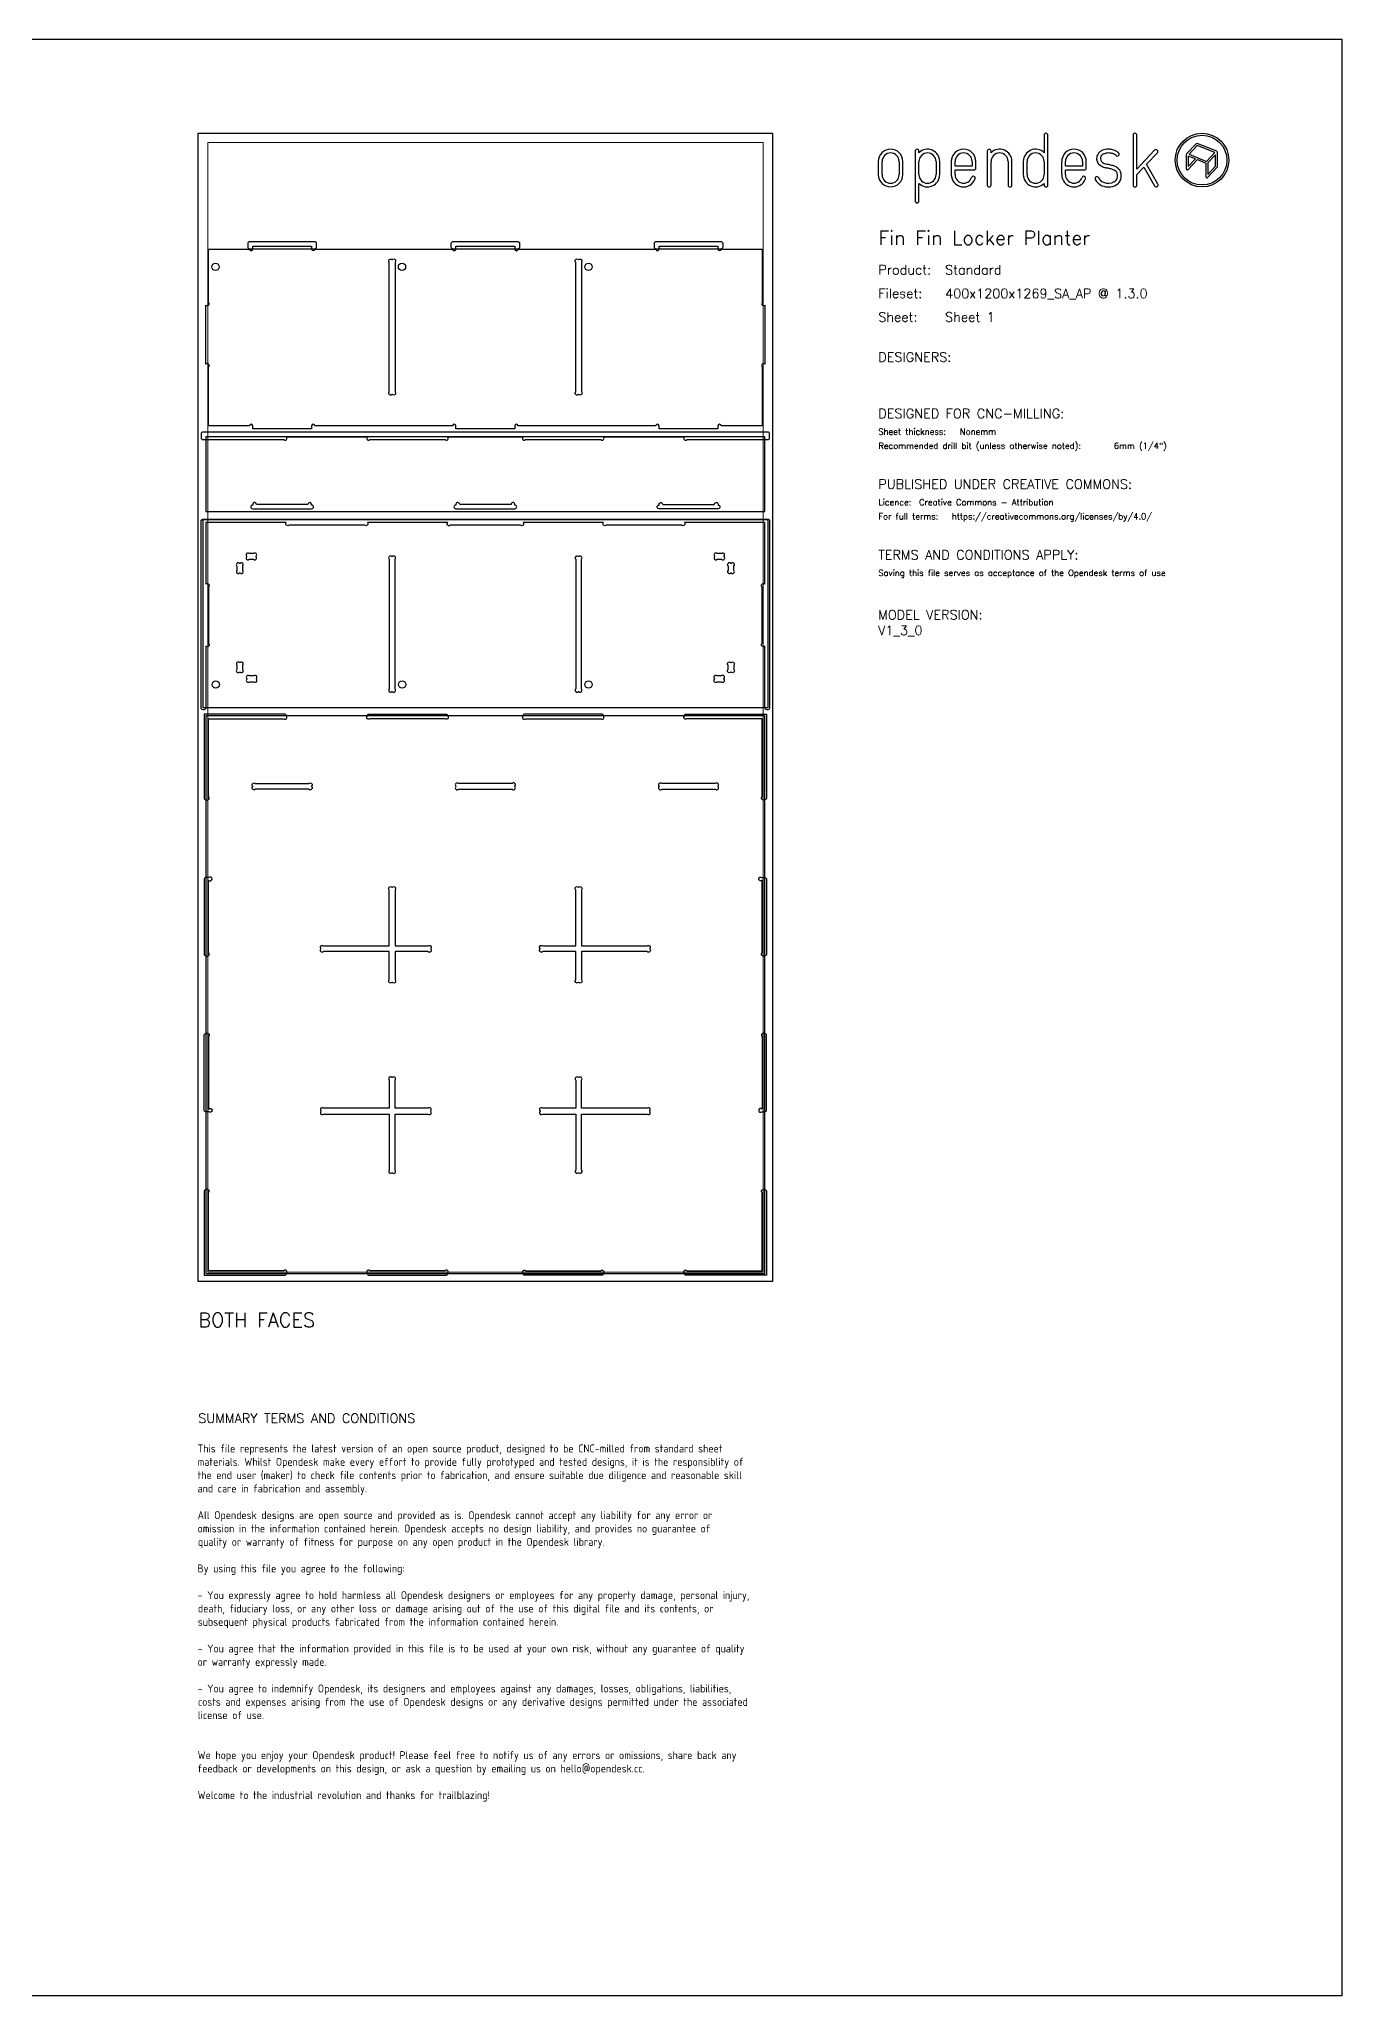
# Model space of a CAD drawing. Header units: millimetres. Extents: x -300 to 5880, y -300 to 4158.
# Drawn here: x 3112 to 5880, y 0 to 4158 of the extents above; entities that cross this region are included whole.
import ezdxf
from ezdxf.enums import TextEntityAlignment as Align

# ---------------------------------------------------------------- set-up
doc = ezdxf.new("R2010")
doc.units = ezdxf.units.MM
doc.layers.add('00-NOPRINT_TEXT', color=7, linetype='Continuous', lineweight=25)
doc.layers.add('00_NOPRINT_TOLERANCE', color=7, linetype='Continuous', lineweight=5)
for name, color, linetype, lineweight, true_color in [('BOARD_$TH-NOMINAL', 3, 'Continuous', 30, 0x00ff00), ('TOP-CUT-INSIDE_12.000MM', 3, 'Continuous', 25, 0x00ff04), ('TOP-CUT-OUTSIDE_12.000MM', 60, 'Continuous', 25, 0xa0ff00), ('TOP-HOLE-15.471MM-DIAM_3.000MM', 160, 'Continuous', 25, 0x0024ff), ('TOP-POCKET-INSIDE_3.000MM', 140, 'Continuous', 25, 0x00c8ff), ('TOP-POCKET-INSIDE_6.000MM', 6, 'Continuous', 25, 0xff00e0)]:
    doc.layers.add(name, color=color, linetype=linetype, lineweight=lineweight, true_color=true_color)
doc.styles.add('OD-ISOCP-17_221', font='isocp.shx')
doc.styles.add('OD-ISOCP-17_222', font='isocp.shx')
doc.styles.add('OD-ISOCP-17_223', font='isocp.shx')
doc.styles.add('OD-ISOCP-17_224', font='isocp.shx')
doc.styles.add('OD-ISOCP-17_225', font='isocp.shx')
doc.styles.add('OD-ISOCP-17_226', font='isocp.shx')
doc.styles.add('OD-ISOCP-17_227', font='isocp.shx')
doc.styles.add('OD-ISOCP-17_228', font='isocp.shx')
doc.styles.add('OD-ISOCP-17_229', font='isocp.shx')
doc.styles.add('OD-ISOCP-17_230', font='isocp.shx')
doc.styles.add('OD-ISOCP-17_231', font='isocp.shx')
doc.styles.add('OD-ISOCP-17_232', font='isocp.shx')
doc.styles.add('OD-ISOCP-17_233', font='isocp.shx')
doc.styles.add('OD-ISOCP-17_234', font='isocp.shx')
doc.styles.add('OD-ISOCP-17_235', font='isocp.shx')
doc.styles.add('OD-ISOCP-17_236', font='isocp.shx')
doc.styles.add('OD-ISOCP-17_237', font='isocp.shx')
doc.styles.add('OD-ISOCP-17_238', font='isocp.shx')
doc.styles.add('OD-ISOCP-17_239', font='isocp.shx')
doc.styles.add('OD-SIMPLEX-13_86', font='simplex.shx')
doc.styles.add('OD-SIMPLEX-20_82', font='simplex.shx')
doc.styles.add('OD-SIMPLEX-20_86', font='simplex.shx')
doc.styles.add('OD-SIMPLEX-20_88', font='simplex.shx')
doc.styles.add('OD-SIMPLEX-30_83', font='simplex.shx')
doc.styles.add('OD-SIMPLEX-30_87', font='simplex.shx')

# ---------------------------------------------------------------- blocks, each defined once
blk = doc.blocks.new('Borders Opendesk_7')
at = {"layer": '00-NOPRINT_TEXT'}
for p, q in [((0, 4158), (5880, 4158)), ((5880, 4158), (5880, 0)), ((5247.4, 3954), (5247.4, 3916.7)), ((5255.3, 3848), (5255.3, 3954)), ((5436.4, 3954), (5436.4, 3848)), ((5444.4, 3881.9), (5444.4, 3954)), ((4973.4, 3920.1), (4973.4, 3814.1)), ((4981.3, 3916.7), (4981.3, 3920.1)), ((5126.6, 3920.1), (5126.6, 3848)), ((5134.5, 3916.7), (5134.5, 3920.1)), ((5482.1, 3922), (5444.4, 3881.9)), ((5464.8, 3892.1), (5487.9, 3916.6)), ((5549.5, 3912.6), (5549.5, 3882.2)), ((5570.5, 3935.8), (5550.1, 3914)), ((5553.7, 3909.6), (5553.7, 3887.4)), ((5568.8, 3903.5), (5553.7, 3909.6)), ((5572.6, 3931.9), (5555.2, 3913.4)), ((5555.2, 3913.4), (5592.6, 3898.3)), ((5610, 3916.9), (5572.6, 3931.9)), ((5614.4, 3919.6), (5572.8, 3936.3)), ((5592.6, 3898.3), (5610, 3916.9)), ((5611.5, 3912.4), (5595.2, 3895.1)), ((5611.5, 3888.1), (5611.5, 3912.4)), ((5615.7, 3887.3), (5615.7, 3917.6)), ((4895, 3898), (4895, 3870.1)), ((4902.9, 3870.1), (4902.9, 3898)), ((4939.3, 3898), (4939.3, 3870.1)), ((4947.3, 3870.1), (4947.3, 3898)), ((4981.3, 3870.1), (4981.3, 3898)), ((5017.7, 3898), (5017.7, 3870.1)), ((5025.6, 3870.1), (5025.6, 3898)), ((5050, 3898), (5050, 3870.1)), ((5058, 3888.1), (5058, 3898)), ((5094.4, 3888.1), (5058, 3888.1)), ((5058, 3870.1), (5058, 3880.1)), ((5058, 3880.1), (5098.3, 3880.1)), ((5094.4, 3898), (5094.4, 3888.1)), ((5102.3, 3884.1), (5102.3, 3898)), ((5134.5, 3848), (5134.5, 3898)), ((5170.9, 3898), (5170.9, 3848)), ((5178.9, 3848), (5178.9, 3898)), ((5203, 3898), (5203, 3870.1)), ((5211, 3870.1), (5211, 3898)), ((5247.4, 3898), (5247.4, 3870.1)), ((5284.6, 3898), (5284.6, 3870.1)), ((5292.6, 3888.1), (5292.6, 3898)), ((5329, 3888.1), (5292.6, 3888.1)), ((5292.6, 3870.1), (5292.6, 3880.1)), ((5292.6, 3880.1), (5332.9, 3880.1)), ((5329, 3898), (5329, 3888.1)), ((5336.9, 3884.1), (5336.9, 3898)), ((5444.4, 3870.4), (5459.1, 3886)), ((5444.4, 3848), (5444.4, 3870.4)), ((5459.1, 3886), (5482.1, 3846)), ((5489, 3850), (5464.8, 3892.1)), ((5553.1, 3880.8), (5572.9, 3901.9)), ((5553.7, 3887.4), (5568.8, 3903.5)), ((5572.9, 3901.9), (5591.1, 3894.5)), ((5591.1, 3894.5), (5591.1, 3865.5)), ((5594.7, 3864.1), (5615.1, 3885.8)), ((5595.2, 3895.1), (5595.2, 3870.7)), ((5595.2, 3870.7), (5611.5, 3888.1)), ((4981.3, 3814.1), (4981.3, 3851.4)), ((5247.4, 3851.4), (5247.4, 3848)), ((5880, 0), (0, 0))]:
    blk.add_line(p, q, dxfattribs=at)
for radius in [57, 52.9]:
    blk.add_circle((5582.9, 3901), radius, dxfattribs=at)
for centre, radius, start, end in [((5251.3, 3954), 3.97, 0, 180), ((5440.4, 3954), 3.97, 0, 180), ((4921.1, 3898), 26.1, 0, 180), ((4921.1, 3898), 18.2, 0, 180), ((4977.3, 3920.1), 3.97, 0, 180), ((4999.5, 3898), 26.1, 0, 134.1316), ((4999.5, 3898), 18.2, 0, 180), ((5076.2, 3898), 26.1, 0, 180), ((5076.2, 3898), 18.2, 0, 180), ((5130.6, 3920.1), 3.97, 0, 180), ((5152.7, 3898), 26.1, 0, 134.1316), ((5152.7, 3898), 18.2, 0, 180), ((5229.2, 3898), 26.1, 45.8684, 180), ((5229.2, 3898), 18.2, 0, 180), ((5310.8, 3898), 26.1, 0, 180), ((5310.8, 3898), 18.2, 0, 180), ((5377.2, 3904.5), 18.3, 167.0964, 235.8453), ((5375.9, 3904.8), 16.9, 150.5139, 167.0489), ((5377.5, 3903.4), 19, 138.9882, 149.267), ((5377.5, 3903.4), 19, 127.9168, 138.9882), ((5380.5, 3899.5), 24, 111.7012, 127.9168), ((5375.9, 3904.8), 8.99, 151.0519, 168.0238), ((5377.5, 3903.4), 11.1, 138.9882, 148.8091), ((5377.5, 3903.4), 11.1, 127.9168, 138.9882), ((5380.5, 3899.5), 16, 111.7012, 127.9168), ((5383.5, 3891.9), 32.1, 90, 111.7012), ((5383.5, 3891.9), 24.2, 90, 111.7012), ((5383.5, 3878.8), 45.3, 80.7104, 90), ((5383.5, 3878.8), 37.3, 80.7104, 90), ((5385.9, 3893.2), 22.7, 71.5035, 80.7104), ((5385.9, 3893.2), 30.7, 71.5035, 80.7104), ((5387.1, 3896.7), 19, 61.0356, 71.5035), ((5387.1, 3896.7), 26.9, 61.0356, 71.5035), ((5387.1, 3896.7), 19, 46.7983, 61.0356), ((5387.1, 3896.7), 26.9, 46.7983, 61.0356), ((5402.8, 3913.5), 3.97, 226.7983, 46.7983), ((5485, 3919.3), 3.97, 316.7135, 136.7135), ((5551.6, 3912.6), 2.06, 136.7696, 180), ((5572, 3934.4), 2.06, 68.0714, 136.7696), ((5613.6, 3917.6), 2.06, 0, 68.0714), ((4921.1, 3870.1), 26.1, 180, 0), ((4921.1, 3870.1), 18.2, 180, 0), ((4999.5, 3870.1), 18.2, 180, 0), ((4999.5, 3870.1), 26.1, 225.8684, 0), ((5076.2, 3870.1), 26.1, 180, 340.0258), ((5076.2, 3870.1), 18.2, 180, 340.0258), ((5098.3, 3884.1), 3.97, 270, 0), ((5229.2, 3870.1), 26.1, 180, 314.1316), ((5229.2, 3870.1), 18.2, 180, 0), ((5310.8, 3870.1), 26.1, 180, 340.0258), ((5310.8, 3870.1), 18.2, 180, 340.0258), ((5332.9, 3884.1), 3.97, 270, 0), ((5377.2, 3904.5), 10.3, 167.9603, 235.8613), ((5382, 3911.6), 26.9, 235.8511, 248.0912), ((5382, 3911.6), 18.9, 235.8511, 248.0912), ((5388.7, 3928.4), 44.9, 248.0912, 257.5385), ((5388.7, 3928.4), 37, 248.0912, 257.5385), ((5300, 3526.6), 366.5, 76.1947, 77.5385), ((5300, 3526.6), 374.5, 76.1947, 77.5385), ((5372.7, 3822.5), 61.9, 69.1442, 76.1947), ((5372.7, 3822.5), 69.8, 69.1442, 76.1947), ((5389.5, 3866.6), 14.6, 38.9291, 69.1442), ((5389.5, 3866.6), 22.5, 38.9291, 69.1442), ((5393.9, 3870.2), 8.99, 17.5834, 38.9291), ((5385.6, 3867.6), 17.6, 343.8033, 17.5834), ((5393.9, 3870.2), 16.9, 17.5834, 38.9291), ((5385.6, 3867.6), 25.5, 343.8033, 17.5834), ((5551.6, 3882.2), 2.06, 180, 316.7696), ((5613.6, 3887.3), 2.06, 316.7696, 0), ((5097, 3862.6), 3.97, 340.0258, 160.0258), ((5130.6, 3848), 3.97, 180, 0), ((5174.9, 3848), 3.97, 180, 0), ((5251.3, 3848), 3.97, 180, 0), ((5331.6, 3862.6), 3.97, 340.0258, 160.0258), ((5359.7, 3861.7), 3.97, 24.786, 204.786), ((5380.2, 3871.2), 26.6, 204.786, 247.9544), ((5380.2, 3871.2), 18.7, 204.786, 247.9544), ((5383.5, 3879.3), 35.4, 247.9544, 298.2026), ((5383.5, 3879.3), 27.4, 247.9544, 298.2026), ((5390.6, 3866.1), 12.5, 298.2026, 343.8033), ((5390.6, 3866.1), 20.4, 298.2026, 343.8033), ((5440.4, 3848), 3.97, 180, 0), ((5485.5, 3848), 3.97, 209.8417, 29.8417), ((5593.2, 3865.5), 2.06, 180, 316.7696), ((4977.3, 3814.1), 3.97, 180, 0)]:
    blk.add_arc(centre, radius, start, end, dxfattribs=at)
at = {"layer": '00_NOPRINT_TOLERANCE', "ltscale": 0.379202}
for p, q in [((3450, 3958), (4670, 3958)), ((3450, 1518), (3450, 3958)), ((4670, 3958), (4670, 1518)), ((4670, 1518), (3450, 1518))]:
    blk.add_line(p, q, dxfattribs=at)
at = {"layer": '00_NOPRINT_TOLERANCE', "ltscale": 0.380876}
for p, q in [((3470, 3938), (4650, 3938)), ((4650, 1538), (3470, 1538))]:
    blk.add_line(p, q, dxfattribs=at)
at = {"layer": '00_NOPRINT_TOLERANCE', "ltscale": 0.380023}
for p, q in [((3470, 1538), (3470, 3938)), ((4650, 3938), (4650, 1538))]:
    blk.add_line(p, q, dxfattribs=at)
at = {"layer": 'BOARD_$TH-NOMINAL'}
for p, q in [((3450, 3958), (4670, 3958)), ((3450, 1518), (3450, 3958)), ((4670, 3958), (4670, 1518)), ((4670, 1518), (3450, 1518))]:
    blk.add_line(p, q, dxfattribs=at)
at = {"layer": '00-NOPRINT_TEXT'}
for s, height, style, p in [('Fin Fin Locker Planter', 30, 'OD-SIMPLEX-30_83', (4895, 3720.9)), ('Product:', 20, 'OD-SIMPLEX-20_82', (4895, 3657.9)), ('Standard', 20, 'OD-SIMPLEX-20_82', (5036.9, 3657.9)), ('Fileset:', 20, 'OD-SIMPLEX-20_82', (4895, 3607.7)), ('400x1200x1269_SA_AP @ 1.3.0', 20, 'OD-SIMPLEX-20_82', (5036.9, 3607.6)), ('Sheet:', 20, 'OD-SIMPLEX-20_82', (4895, 3557.4)), ('Sheet 1', 20, 'OD-SIMPLEX-20_82', (5036.9, 3557.5)), ('DESIGNERS:', 20, 'OD-SIMPLEX-20_82', (4895, 3472.4)), ('DESIGNED FOR CNC-MILLING:', 20, 'OD-SIMPLEX-20_82', (4895, 3352.4)), ('Sheet thickness:', 13, 'OD-SIMPLEX-13_86', (4895, 3317.4)), ('Nonemm', 13, 'OD-SIMPLEX-13_86', (5068.3, 3317.4)), ('Recommended drill bit (unless otherwise noted):', 13, 'OD-SIMPLEX-13_86', (4895, 3287.4)), ('6mm (1/4")', 13, 'OD-SIMPLEX-13_86', (5395.5, 3287.4)), ('PUBLISHED UNDER CREATIVE COMMONS:', 20, 'OD-SIMPLEX-20_82', (4895, 3202.4)), ('Licence:', 13, 'OD-SIMPLEX-13_86', (4895, 3167.4)), ('Creative Commons - Attribution', 13, 'OD-SIMPLEX-13_86', (4981.5, 3167.4)), ('For full terms:', 13, 'OD-SIMPLEX-13_86', (4895, 3137.4)), ('https://creativecommons.org/licenses/by/4.0/', 13, 'OD-SIMPLEX-13_86', (5051.1, 3137.4)), ('TERMS AND CONDITIONS APPLY:', 20, 'OD-SIMPLEX-20_82', (4895, 3052.3)), ('Saving this file serves as acceptance of the Opendesk terms of use ', 13, 'OD-SIMPLEX-13_86', (4895, 3017.3))]:
    blk.add_text(s, height=height, dxfattribs=dict(at, style=style)).set_placement(p)
at = {"layer": '00-NOPRINT_TEXT', "color": 7}
for s, height, style, p in [('BOTH FACES', 30, 'OD-SIMPLEX-30_87', (3450, 1451.3)), ('SUMMARY TERMS AND CONDITIONS', 20, 'OD-SIMPLEX-20_86', (3450, 1237.4))]:
    blk.add_text(s, height=height, dxfattribs=dict(at, style=style)).set_placement(p, align=Align.TOP_LEFT)
for s, style, p in [('This file represents the latest version of an open source product, designed to be CNC-milled from standard sheet', 'OD-ISOCP-17_221', (3448.5, 1154.7)), ('materials. Whilst Opendesk make every effort to provide fully prototyped and tested designs, it is the responsiblity of', 'OD-ISOCP-17_222', (3448.5, 1126.3)), ('the end user (maker) to check file contents prior to fabrication, and ensure suitable due diligence and reasonable skill', 'OD-ISOCP-17_223', (3448.5, 1098)), ('and care in fabrication and assembly.', 'OD-ISOCP-17_224', (3448.5, 1069.7)), ('All Opendesk designs are open source and provided as is. Opendesk cannot accept any liability for any error or', 'OD-ISOCP-17_225', (3448.5, 1013)), ('omission in the information contained herein. Opendesk accepts no design liability, and provides no guarantee of', 'OD-ISOCP-17_226', (3448.5, 984.7)), ('quality or warranty of fitness for purpose on any open product in the Opendesk library.', 'OD-ISOCP-17_227', (3449.1, 956.3)), ('By using this file you agree to the following:', 'OD-ISOCP-17_228', (3448.5, 899.7)), ('- You expressly agree to hold harmless all Opendesk designers or employees for any property damage, personal injury,', 'OD-ISOCP-17_229', (3448.5, 843)), ('death, fiduciary loss, or any other loss or damage arising out of the use of this digital file and its contents, or', 'OD-ISOCP-17_230', (3449.1, 814.7)), ('subsequent physical products fabricated from the information contained herein.', 'OD-ISOCP-17_231', (3449, 786.3)), ('- You agree that the information provided in this file is to be used at your own risk, without any guarantee of quality', 'OD-ISOCP-17_232', (3448.5, 729.7)), ('or warranty expressly made.', 'OD-ISOCP-17_233', (3448.5, 701.3)), ('- You agree to indemnify Opendesk, its designers and employees against any damages, losses, obligations, liabilities,', 'OD-ISOCP-17_234', (3448.5, 644.7)), ('costs and expenses arising from the use of Opendesk designs or any derivative designs permitted under the associated', 'OD-ISOCP-17_235', (3449.1, 616.3)), ('license of use.', 'OD-ISOCP-17_236', (3448.8, 588)), ('We hope you enjoy your Opendesk product! Please feel free to notify us of any errors or omissions, share back any', 'OD-ISOCP-17_237', (3448.5, 503)), ('feedback or developments on this design, or ask a question by emailing us on hello@opendesk.cc.', 'OD-ISOCP-17_238', (3448.5, 474.7)), ('Welcome to the industrial revolution and thanks for trailblazing!', 'OD-ISOCP-17_239', (3448.5, 418))]:
    blk.add_text(s, height=17, dxfattribs=dict(at, style=style)).set_placement(p)

msp = doc.modelspace()

# ---------------------------------------------------------------- linework, layer by layer
at = {"layer": 'TOP-CUT-INSIDE_12.000MM'}
for points in [[(3537.7, 3023.6), (3538.7, 3023.6, 1), (3544.4, 3029.3), (3544.4, 3038.3, 1), (3538.7, 3044), (3537.7, 3044, 1), (3532, 3038.3), (3532, 3029.3, 1), (3537.7, 3023.6)], [(4567.4, 3058.2), (4567.4, 3059.3, 1), (4561.7, 3065), (4552.6, 3065, 1), (4547, 3059.3), (4547, 3058.2, 1), (4552.6, 3052.6), (4561.7, 3052.6, 1), (4567.4, 3058.2)], [(4575.6, 3038.3), (4575.6, 3029.3, 1), (4581.3, 3023.6), (4582.3, 3023.6, 1), (4588, 3029.3), (4588, 3038.3, 1), (4582.3, 3044), (4581.3, 3044, 1), (4575.6, 3038.3)], [(4588, 2818.6, -1), (4582.3, 2812.9), (4581.3, 2812.9, -1), (4575.6, 2818.6), (4575.6, 2827.7, -1), (4581.3, 2833.3), (4582.3, 2833.3, -1), (4588, 2827.7), (4588, 2818.6)], [(3573.4, 2798), (3573.4, 2799.1, 1), (3567.7, 2804.7), (3558.6, 2804.7, 1), (3553, 2799.1), (3553, 2798, 1), (3558.6, 2792.3), (3567.7, 2792.3, 1), (3573.4, 2798)], [(4567, 2798), (4567, 2799.1, 1), (4561.4, 2804.7), (4552.3, 2804.7, 1), (4546.6, 2799.1), (4546.6, 2798, 1), (4552.3, 2792.3), (4561.4, 2792.3, 1), (4567, 2798)]]:
    msp.add_lwpolyline(points, format="xyb", dxfattribs=at)
for points in [[(3558.3, 3065, 1), (3552.6, 3059.3), (3552.6, 3058.2, 1), (3558.3, 3052.6), (3567.4, 3052.6, 1), (3573, 3058.2), (3573, 3059.3, 1), (3567.4, 3065)], [(3532, 2818.6, 1), (3537.7, 2812.9), (3538.7, 2812.9, 1), (3544.4, 2818.6), (3544.4, 2827.7, 1), (3538.7, 2833.3), (3537.7, 2833.3, 1), (3532, 2827.7)]]:
    msp.add_lwpolyline(points, format="xyb", close=True, dxfattribs=at)
at = {"layer": 'TOP-CUT-OUTSIDE_12.000MM'}
msp.add_lwpolyline([(4429.2, 3336, 1), (4422.2, 3336), (4129.6, 3336, 1), (4122.6, 3336), (4122.6, 3330), (3997.4, 3330), (3997.4, 3336, 1), (3990.4, 3336), (3697.8, 3336, 1), (3690.8, 3336), (3690.8, 3330), (3565.7, 3330), (3565.7, 3336, 1), (3558.7, 3336), (3472, 3336), (3472, 3461.7, 1), (3466.3, 3467.3), (3466, 3467.3), (3466, 3592.7), (3466.3, 3592.7, 1), (3472, 3598.3), (3472, 3712), (3558.7, 3712, 1), (3565.7, 3712), (3565.7, 3718), (3690.8, 3718), (3690.8, 3712, 0.999784), (3697.8, 3712), (3990.4, 3712, 1), (3997.4, 3712), (3997.4, 3718), (4122.6, 3718), (4122.6, 3712, 1), (4129.6, 3712), (4422.2, 3712, 1.000003), (4429.2, 3712), (4429.2, 3718), (4554.3, 3718), (4554.3, 3712, 0.999905), (4561.3, 3712), (4648, 3712), (4648, 3598.3, 1), (4653.6, 3592.7), (4654, 3592.7), (4654, 3467.3), (4653.6, 3467.3, 1), (4648, 3461.7), (4648, 3336), (4561.3, 3336, 1), (4554.3, 3336), (4554.3, 3330), (4429.2, 3330), (4429.2, 3336)], format="xyb", dxfattribs=at)
for points in [[(3466, 3313), (3466, 3154), (4654, 3154), (4654, 3313)], [(4660, 2737), (3460, 2737), (3460, 3137), (4660, 3137)], [(4654, 2720), (3466, 2720), (3466, 1535), (4654, 1535)]]:
    msp.add_lwpolyline(points, close=True, dxfattribs=at)
at = {"layer": 'TOP-HOLE-15.471MM-DIAM_3.000MM'}
for centre in [(3486.7, 3674.3), (3882.9, 3674.3), (4279, 3674.3), (3487, 2786.6), (3883.1, 2786.6), (4279.2, 2786.6)]:
    msp.add_circle(centre, 7.74, dxfattribs=at)
at = {"layer": 'TOP-POCKET-INSIDE_3.000MM'}
for points in [[(3700.8, 3716, -0.414214), (3696.8, 3712), (3559.7, 3712, -0.414214), (3555.7, 3716), (3555.7, 3724, -0.414214), (3559.7, 3728), (3696.8, 3728, -0.414214), (3700.8, 3724)], [(4132.6, 3724), (4132.6, 3716, -0.414214), (4128.6, 3712), (3991.4, 3712, -0.414214), (3987.4, 3716), (3987.4, 3724, -0.414214), (3991.4, 3728), (4128.6, 3728, -0.414214)], [(4419.2, 3716), (4419.2, 3724, -0.414214), (4423.2, 3728), (4560.3, 3728, -0.414214), (4564.3, 3724), (4564.3, 3716, -0.414214), (4560.3, 3712), (4423.2, 3712, -0.414214)]]:
    msp.add_lwpolyline(points, format="xyb", close=True, dxfattribs=at)
at = {"layer": 'TOP-POCKET-INSIDE_6.000MM'}
for points in [[(3862.4, 3402.7), (3861.3, 3402.7, -1.000001), (3855.6, 3408.3), (3855.6, 3684.1, -1.000044), (3861.3, 3689.7), (3862.4, 3689.7, -0.999966), (3868, 3684.1), (3868, 3408.3, -0.999999)], [(4305.3, 3307, 1), (4311, 3312.7), (4311, 3313), (4482.8, 3313), (4482.8, 3312.7, 1), (4488.4, 3307), (4660, 3307, 0.414214), (4664, 3311), (4664, 3319, 0.414214), (4660, 3323), (3460, 3323, 0.414214), (3456, 3319), (3456, 3311, 0.414214), (3460, 3307), (3631.6, 3307, 1), (3637.2, 3312.7), (3637.2, 3313), (3809, 3313), (3809, 3312.7, 1), (3814.7, 3307), (3974.4, 3307, 1), (3980.1, 3312.7), (3980.1, 3313), (4139.9, 3313), (4139.9, 3312.7, 1), (4145.6, 3307)], [(3690.9, 3169.7, 0.939678), (3682.9, 3169.2), (3573.6, 3169.2, 0.939678), (3565.6, 3169.7), (3565.6, 3168, 1), (3565.6, 3160), (3690.9, 3160, 1), (3690.9, 3168)], [(4122.7, 3169.7, 0.939678), (4114.6, 3169.2), (4005.4, 3169.2, 0.939678), (3997.3, 3169.7), (3997.3, 3168, 1), (3997.3, 3160), (4122.7, 3160, 1), (4122.7, 3168)], [(4429.1, 3168), (4429.1, 3169.7, -0.939678), (4437.1, 3169.2), (4546.4, 3169.2, -0.939678), (4554.5, 3169.7), (4554.5, 3168, -1), (4554.5, 3160), (4429.1, 3160, -1)], [(3861.3, 3058.5, 0.99999), (3855.6, 3052.9), (3855.6, 2777.1, 1.000033), (3861.3, 2771.5), (3862.4, 2771.5, 0.999966), (3868, 2777.1), (3868, 3052.9, 1), (3862.4, 3058.5)], [(4257.6, 3058.5, 1.00001), (4251.9, 3052.9), (4251.9, 2777.1, 0.999967), (4257.6, 2771.5), (4258.7, 2771.5, 1.000033), (4264.3, 2777.1), (4264.3, 3052.9, 1), (4258.7, 3058.5)], [(3466.3, 2542.1, 1), (3472, 2547.8), (3472, 2714), (3631.6, 2714, 1), (3637.2, 2719.7, 0.414214), (3633.2, 2723.7), (3462.3, 2723.7), (3462.3, 2546.1, 0.414214)], [(3974.4, 2714), (3814.7, 2714, -1.000076), (3809, 2719.7, -0.414214), (3813, 2723.7), (3976.1, 2723.7, -0.414214), (3980.1, 2719.7, -1.000076)], [(4305.3, 2714, 1.000076), (4311, 2719.7, 0.414214), (4307, 2723.7), (4143.9, 2723.7, 0.414214), (4139.9, 2719.7, 1.000076), (4145.6, 2714)], [(4653.7, 2542.1, -1), (4648, 2547.8), (4648, 2714), (4488.4, 2714, -1), (4482.8, 2719.7, -0.414214), (4486.8, 2723.7), (4657.7, 2723.7), (4657.7, 2546.1, -0.414214)], [(3466.3, 2210.4, 1), (3472, 2216.1), (3472, 2371, 2.655415), (3472.3, 2376.3), (3466.3, 2376.3, 0.414214), (3462.3, 2372.3), (3462.3, 2214.4, 0.414214)], [(4648, 2216.1), (4648, 2371, -2.655415), (4647.7, 2376.3), (4653.7, 2376.3, -0.414214), (4657.7, 2372.3), (4657.7, 2214.4, -0.414214), (4653.7, 2210.4, -1)], [(3862.4, 2153.4), (3861.3, 2153.4, -1), (3855.6, 2159.1), (3855.6, 2218.9), (3716.3, 2218.9, -1), (3710.6, 2224.6), (3710.6, 2225.6, -1.000417), (3716.3, 2231.3), (3855.6, 2231.3), (3855.6, 2350.3, -1), (3861.3, 2356), (3862.4, 2356, -1), (3868, 2350.3), (3868, 2231.3), (3938.1, 2231.3, -1.000417), (3943.8, 2225.6), (3943.8, 2224.6, -1), (3938.1, 2218.9), (3868, 2218.9), (3868, 2159.1, -1)], [(4251.9, 2159.1), (4251.9, 2218.9), (4181.9, 2218.9, -1), (4176.2, 2224.6), (4176.2, 2225.6, -1.000417), (4181.9, 2231.3), (4251.9, 2231.3), (4251.9, 2350.3, -1), (4257.6, 2356), (4258.7, 2356, -1), (4264.3, 2350.3), (4264.3, 2231.3), (4403.7, 2231.3, -1.000417), (4409.4, 2225.6), (4409.4, 2224.6, -1), (4403.7, 2218.9), (4264.3, 2218.9), (4264.3, 2159.1, -1), (4258.7, 2153.4), (4257.6, 2153.4, -1)], [(3472, 2038.9), (3472, 1884, -2.655415), (3472.3, 1878.7), (3466.3, 1878.7, -0.414214), (3462.3, 1882.7), (3462.3, 2040.6, -0.414214), (3466.3, 2044.6, -1)], [(4653.7, 2044.6, 1), (4648, 2038.9), (4648, 1884, 2.655415), (4647.7, 1878.7), (4653.7, 1878.7, 0.414214), (4657.7, 1882.7), (4657.7, 2040.6, 0.414214)], [(3868, 1945.9, 1), (3862.4, 1951.6), (3861.3, 1951.6, 1), (3855.6, 1945.9), (3855.6, 1886.1), (3716.3, 1886.1, 1), (3710.6, 1880.4), (3710.6, 1879.4, 1.000417), (3716.3, 1873.7), (3855.6, 1873.7), (3855.6, 1754.7, 1), (3861.3, 1749), (3862.4, 1749, 1), (3868, 1754.7), (3868, 1873.7), (3938.1, 1873.7, 1.000417), (3943.8, 1879.4), (3943.8, 1880.4, 1), (3938.1, 1886.1), (3868, 1886.1)], [(4257.6, 1951.6, 1), (4251.9, 1945.9), (4251.9, 1886.1), (4181.9, 1886.1, 1), (4176.2, 1880.4), (4176.2, 1879.4, 1.000417), (4181.9, 1873.7), (4251.9, 1873.7), (4251.9, 1754.7, 1), (4257.6, 1749), (4258.7, 1749, 1), (4264.3, 1754.7), (4264.3, 1873.7), (4403.7, 1873.7, 1.000417), (4409.4, 1879.4), (4409.4, 1880.4, 1), (4403.7, 1886.1), (4264.3, 1886.1), (4264.3, 1945.9, 1), (4258.7, 1951.6)], [(3980.1, 1535.3, 1.000076), (3974.4, 1541), (3814.7, 1541, 1.000076), (3809, 1535.3, 0.414214), (3813, 1531.3), (3976.1, 1531.3, 0.414214)], [(4311, 1535.3, -0.414214), (4307, 1531.3), (4143.9, 1531.3, -0.414214), (4139.9, 1535.3, -1.000076), (4145.6, 1541), (4305.3, 1541, -1.000076)]]:
    msp.add_lwpolyline(points, format="xyb", close=True, dxfattribs=at)
for points in [[(4251.9, 3408.3), (4251.9, 3684.1, -0.999956), (4257.6, 3689.7), (4258.7, 3689.7, -1.000034), (4264.3, 3684.1), (4264.3, 3408.3, -1), (4258.7, 3402.7), (4257.6, 3402.7, -0.999999), (4251.9, 3408.3)], [(4648, 2873.7), (4648, 2994.3, -1), (4653.7, 3000), (4654, 3000), (4654, 3131), (4483, 3131), (4483, 3130.6, -0.960538), (4477.2, 3125), (4316.5, 3125, -0.960538), (4310.8, 3130.6), (4310.8, 3131), (4140.1, 3131), (4140.1, 3130.7, -1), (4134.5, 3125), (3985.5, 3125, -1), (3979.9, 3130.7), (3979.9, 3131), (3809.2, 3131), (3809.2, 3130.6, -0.960538), (3803.5, 3125), (3642.8, 3125, -0.960538), (3637, 3130.6), (3637, 3131), (3466, 3131), (3466, 3000), (3466.3, 3000, -1), (3472, 2994.3), (3472, 2873.7, -1), (3466.3, 2868), (3466, 2868), (3466, 2737, -0.414214), (3462, 2733), (3460, 2733, -0.414214), (3456, 2737), (3456, 3134, -0.414214), (3460, 3138), (4660, 3138, -0.414214), (4664, 3134), (4664, 2737, -0.414214), (4660, 2733), (4658, 2733, -0.414214), (4654, 2737), (4654, 2868), (4653.7, 2868, -1), (4648, 2873.7)], [(3690.9, 2570.7), (3690.9, 2569.7, -0.99894), (3685.2, 2564), (3571.2, 2564, -0.998986), (3565.6, 2569.7), (3565.6, 2570.7, -0.998937), (3571.2, 2576.4), (3685.2, 2576.4, -1), (3690.9, 2570.7)], [(4122.7, 2570.7, 1), (4117, 2576.4), (4003, 2576.4, 0.998937), (3997.3, 2570.7), (3997.3, 2569.7, 0.998986), (4003, 2564), (4117, 2564, 0.99894), (4122.7, 2569.7), (4122.7, 2570.7)], [(4554.4, 2570.7, 1), (4548.8, 2576.4), (4434.8, 2576.4, 0.998937), (4429.1, 2570.7), (4429.1, 2569.7, 0.998986), (4434.8, 2564), (4548.8, 2564, 0.99894), (4554.4, 2569.7), (4554.4, 2570.7)], [(3637.2, 1535.3, 1), (3631.6, 1541), (3472, 1541), (3472, 1707.2, 1), (3466.3, 1712.9, 0.414214), (3462.3, 1708.9), (3462.3, 1531.3), (3633.2, 1531.3, 0.414214), (3637.2, 1535.3)], [(4488.4, 1541), (4648, 1541), (4648, 1707.2, -1), (4653.7, 1712.9, -0.414214), (4657.7, 1708.9), (4657.7, 1531.3), (4486.8, 1531.3, -0.414214), (4482.8, 1535.3, -1), (4488.4, 1541)]]:
    msp.add_lwpolyline(points, format="xyb", dxfattribs=at)

# ---------------------------------------------------------------- block references
msp.add_blockref('Borders Opendesk_7', (0, 0))

# ---------------------------------------------------------------- texts
at = {"insert": (4894.6, 2944.9), "char_height": 20, "width": 292.308, "attachment_point": 1, "style": 'OD-SIMPLEX-20_88'}
msp.add_mtext('MODEL VERSION:\\PV1_3_0', dxfattribs=at)

doc.saveas('drawing.dxf')
